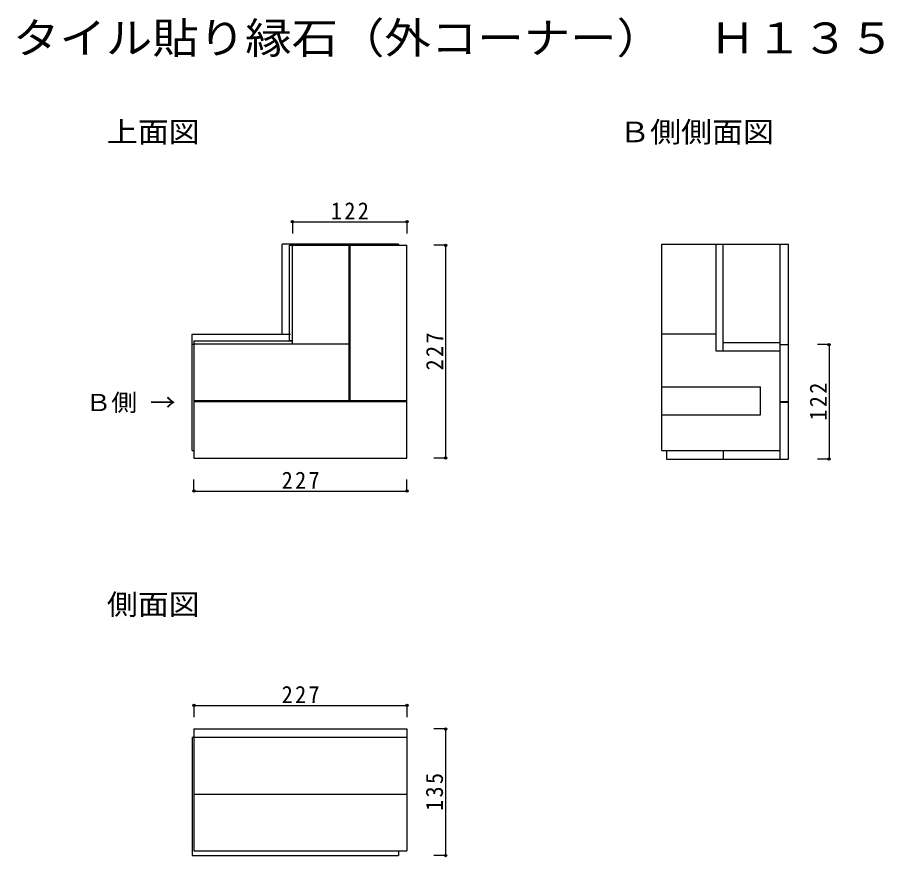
# Model space of a CAD drawing. Units: millimetres, scale not verified. Extents: x -608 to 316, y -429 to 466.
import ezdxf
from ezdxf.enums import TextEntityAlignment as Align

# ---------------------------------------------------------------- set-up
doc = ezdxf.new("R2010")
doc.units = ezdxf.units.MM
doc.header["$LTSCALE"] = 5
doc.header["$PDMODE"] = 32
doc.header["$PDSIZE"] = 2.5
doc.linetypes.add('DASHED1', pattern=[1.8, 1.2, -0.6])
for name, color, linetype in [('0-0', 2, 'Continuous'), ('7-0', 4, 'Continuous'), ('8-0', 5, 'Continuous'), ('F-0', 3, 'Continuous')]:
    doc.layers.add(name, color=color, linetype=linetype)
doc.styles.add('ＭＳ ゴシック', font='')
doc.styles.get('ＭＳ ゴシック').set_extended_font_data('MS Gothic')

msp = doc.modelspace()

# ---------------------------------------------------------------- linework, layer by layer
at = {"layer": '0-0'}
for p, q in [((-201.776, 224.176), (-325.776, 224.176)), ((-325.776, 128.176), (-325.776, 224.176)), ((-313.776, 223.176), (-313.776, 224.176)), ((-201.776, 224.176), (-201.776, 223.176)), ((79.138, 128.176), (79.138, 224.176)), ((79.138, 224.176), (205.138, 224.176)), ((137.138, 128.176), (137.138, 224.176)), ((205.138, 4.176), (205.138, 224.176)), ((-421.776, 4.176), (-421.776, 128.176)), ((-421.776, 128.176), (-316.776, 128.176)), ((137.138, 128.176), (79.138, 128.176)), ((79.138, 4.176), (79.138, 128.176)), ((137.138, 110.176), (137.138, 128.176)), ((-419.776, 117.176), (-421.776, 117.176)), ((205.138, 110.176), (137.138, 110.176)), ((79.138, 72.176), (184.138, 72.176)), ((-421.776, 4.176), (-419.776, 4.176)), ((79.138, 4.176), (205.138, 4.176)), ((-421.776, -301.446), (-421.776, -427.446)), ((-421.776, -301.446), (-201.776, -301.446)), ((-201.776, -422.446), (-201.776, -427.446)), ((-421.776, -427.446), (-201.776, -427.446))]:
    msp.add_line(p, q, dxfattribs=at)
msp.add_lwpolyline([(79.138, 42.176), (184.138, 42.176), (184.138, 72.176)], dxfattribs=at)
at = {"layer": '7-0'}
for p, q in [((-314.776, 248.176), (-192.776, 248.176)), ((-314.776, 248.176), (-314.776, 235.676)), ((-192.776, 248.176), (-192.776, 235.676)), ((-151.514, 223.176), (-164.014, 223.176)), ((-151.514, 223.176), (-151.514, -3.824)), ((257.492, 117.176), (244.992, 117.176)), ((257.492, 117.176), (257.492, -4.824)), ((-151.514, -3.824), (-164.014, -3.824)), ((257.492, -4.824), (244.992, -4.824)), ((-419.776, -39.015), (-419.776, -26.515)), ((-192.776, -39.015), (-192.776, -26.515)), ((-419.776, -39.015), (-192.776, -39.015)), ((-419.776, -267.446), (-192.776, -267.446)), ((-419.776, -267.446), (-419.776, -279.946)), ((-192.776, -267.446), (-192.776, -279.946)), ((-151.514, -292.446), (-164.014, -292.446)), ((-151.514, -292.446), (-151.514, -427.446)), ((-151.514, -427.446), (-164.014, -427.446))]:
    msp.add_line(p, q, dxfattribs=at)
for p in [(-314.776, 248.176), (-192.776, 248.176), (-151.514, 223.176), (257.492, 117.176), (-151.514, -3.824), (257.492, -4.824), (-419.776, -39.015), (-192.776, -39.015), (-419.776, -267.446), (-192.776, -267.446), (-151.514, -292.446), (-151.514, -427.446)]:
    msp.add_point(p, dxfattribs=at)
at = {"layer": '8-0'}
for p, q in [((-317.776, 223.176), (-313.776, 223.176)), ((-317.776, 121.176), (-317.776, 223.176)), ((-314.776, 118.176), (-314.776, 223.176)), ((-313.776, 223.176), (-192.776, 223.176)), ((-254.276, 56.676), (-254.276, 223.176)), ((-253.276, 56.676), (-253.276, 223.176)), ((144.638, 224.176), (214.138, 224.176)), ((205.138, -4.824), (205.138, 224.176)), ((214.138, -4.824), (214.138, 224.176)), ((-419.776, 121.176), (-419.776, 117.176)), ((-419.776, 121.176), (-314.776, 121.176)), ((-314.776, 121.176), (-317.776, 121.176)), ((-419.776, 118.176), (-253.276, 118.176)), ((-419.776, 117.176), (-419.776, -3.824)), ((205.138, 119.176), (144.638, 119.176)), ((205.138, 117.176), (214.138, 117.176)), ((-419.776, 57.676), (-192.776, 57.676)), ((-419.776, 56.676), (-192.776, 56.676)), ((205.138, 56.676), (214.138, 56.676)), ((205.138, 55.676), (214.138, 55.676)), ((84.138, 4.176), (205.138, 4.176)), ((84.138, 4.176), (84.138, -4.824)), ((144.638, 4.176), (144.638, -4.824)), ((84.138, -4.824), (214.138, -4.824)), ((-419.776, -292.446), (-192.776, -292.446)), ((-419.776, -292.446), (-419.776, -422.446)), ((-192.776, -292.446), (-192.776, -422.446)), ((-419.776, -301.446), (-192.776, -301.446)), ((-419.776, -361.946), (-192.776, -361.946)), ((-419.776, -422.446), (-192.776, -422.446))]:
    msp.add_line(p, q, dxfattribs=at)
at = {"layer": '8-0', "linetype": 'DASHED1'}
for p, q in [((-192.776, 5.176), (-192.776, 223.176)), ((-192.776, -3.824), (-192.776, 5.176)), ((-419.776, -3.824), (-192.776, -3.824))]:
    msp.add_line(p, q, dxfattribs=at)
at = {"layer": '8-0'}
for points in [[(-419.776, -3.824), (-192.776, -3.824), (-192.776, 223.176)], [(205.138, 110.176), (144.638, 110.176), (144.638, 224.176)]]:
    msp.add_lwpolyline(points, dxfattribs=at)

# ---------------------------------------------------------------- texts
at = {"layer": '7-0', "color": 3, "char_height": 18.33, "attachment_point": 7, "style": 'ＭＳ ゴシック'}
for s, insert in [('\\T1.21;\\W0.95;122', (-273.776, 250.676)), ('\\T1.21;\\W0.95;227', (-326.276, -36.515)), ('\\T1.21;\\W0.95;227', (-326.276, -264.946))]:
    msp.add_mtext(s, dxfattribs=dict(at, insert=insert))
at = {"layer": '7-0', "color": 3, "char_height": 18.33, "attachment_point": 7, "rotation": 90, "style": 'ＭＳ ゴシック'}
for s, insert in [('\\T1.21;\\W0.95;227', (-154.014, 89.676)), ('\\T1.21;\\W0.95;122', (254.992, 36.176)), ('\\T1.21;\\W0.95;135', (-154.014, -379.946))]:
    msp.add_mtext(s, dxfattribs=dict(at, insert=insert))
at = {"layer": 'F-0', "color": 6, "style": 'ＭＳ ゴシック', "width": 1.1}
msp.add_text('タイル貼り縁石（外コーナー）\u3000Ｈ１３５', height=32.99, dxfattribs=at).set_placement((-612.672, 417.712), align=Align.BOTTOM_LEFT)
at = {"layer": 'F-0', "style": 'ＭＳ ゴシック', "width": 1.1}
for s, height, p in [('上面図', 21.99, (-512.642, 326.338)), ('Ｂ側側面図', 21.99, (33.637, 326.338)), ('Ｂ側 →', 18.33, (-535.399, 40.813)), ('側面図', 21.99, (-512.642, -177.384))]:
    msp.add_text(s, height=height, dxfattribs=at).set_placement(p, align=Align.BOTTOM_LEFT)

doc.saveas('drawing.dxf')
